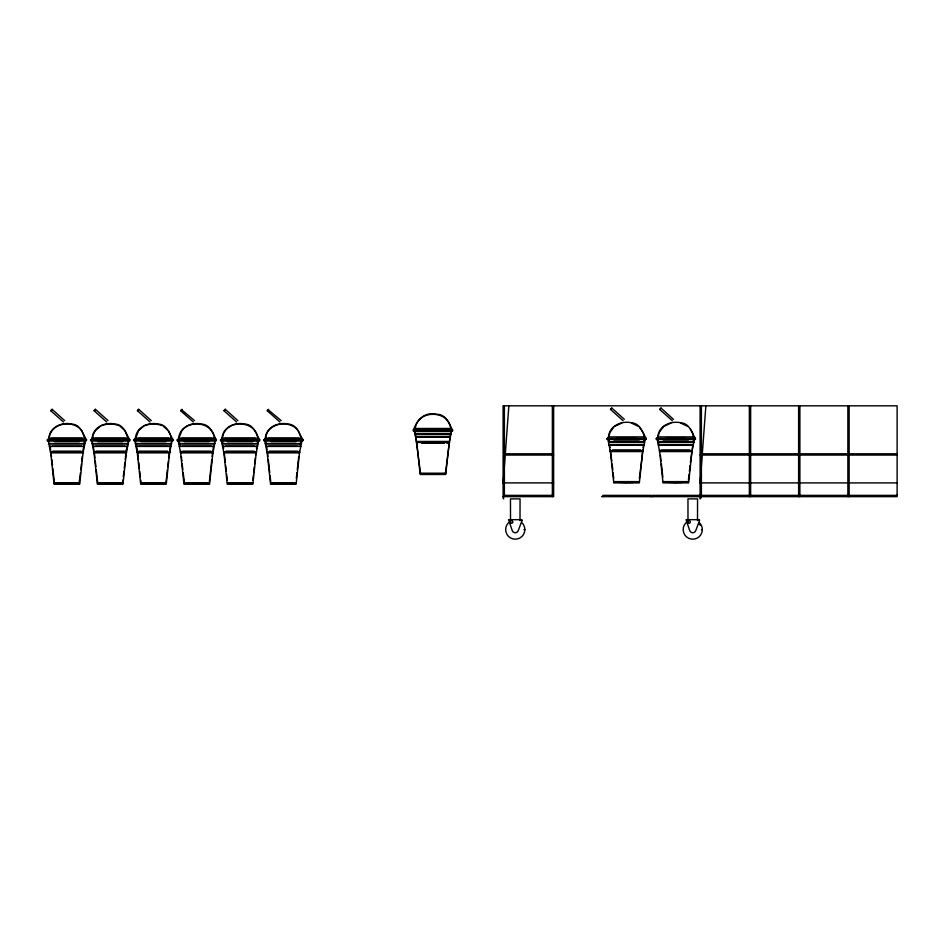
<?xml version="1.0" encoding="UTF-8"?>
<svg xmlns="http://www.w3.org/2000/svg" width="945" height="945" viewBox="0 0 945 945"><rect width="100%" height="100%" fill="white"/><g stroke="black" fill="none" stroke-linecap="round" stroke-linejoin="round"><path stroke-width="1.42" d="M503.106 483.533L508.859 405.818M700.103 483.533L705.868 405.818M82.747 452.147L84.235 443.548M84.908 440.039L83.951 443.347M126.039 452.147L127.847 443.347L127.244 443.347M128.107 441.185L128.201 440.039M169.781 451.155L170.206 446.418M213.074 451.155L213.298 446.099M256.579 448.78L256.591 446.099M257.406 443.548L258.079 440.039M300.085 446.418L300.699 443.548M301.372 440.039L300.415 443.347M414.938 430.341L420.49 473.197L420.808 473.835L431.688 474.154L445.119 473.835L445.438 473.197L450.989 430.341M643.084 447.505L643.675 444.823L609.43 444.823L610.033 447.505M643.911 442.272L644.584 438.763L645.86 438.763L644.266 437.086L643.38 433.117M692.224 448.686L692.933 444.823L658.677 444.823L658.452 442.272M693.157 442.272L693.831 438.763M48.207 440.358L50.723 452.856L54.089 484.171L79.675 484.171L83.042 452.856L85.546 440.358M91.5 440.358L94.016 452.856L97.382 484.171L122.968 484.171L126.335 452.856L128.839 440.358M134.792 440.358L137.308 452.856L140.675 484.171L166.261 484.171L169.627 452.856L172.132 440.358M178.085 440.358L180.601 452.856L183.968 484.171L209.554 484.171L212.92 452.856L215.425 440.358M221.378 440.358L223.894 452.856L227.261 484.171L252.847 484.171L256.213 452.856L258.717 440.358M264.671 440.358L267.187 452.856L270.553 484.171L296.139 484.171L299.506 452.856L302.01 440.358M414.288 430.66L416.804 443.158L420.171 474.473L445.756 474.473L449.123 443.158L451.639 430.66M607.883 439.082L610.387 451.58L613.766 482.895L639.34 482.895L642.718 451.58L645.222 439.082M657.129 439.082L659.645 451.58L663.012 482.895L688.598 482.895L691.964 451.58L694.469 439.082M80.49 472.642L79.037 483.533L54.727 483.533L79.037 483.533M80.809 469.712L81.459 463.865M81.778 460.936L82.262 456.541M122.968 479.965L122.33 483.533L98.02 483.533L122.33 483.533M123.287 477.036L123.937 471.177M124.267 468.247L124.905 462.4M125.236 459.471L125.886 453.612M165.942 482.895L167.395 469.712M167.702 466.924L168.364 460.936M168.694 458.006L169.332 452.147M209.377 481.537L211.822 459.471M212.141 456.541L212.625 452.147M252.811 480.32L253.378 475.17M253.662 472.642L254.299 466.783M254.63 463.865L255.28 458.006M255.599 455.077L255.918 452.147M296.305 478.501L296.954 472.642M297.273 469.712L298.726 456.541M639.352 478.69L642.872 449.879M688.432 480.154L689.082 474.295M689.413 471.366L690.051 465.507M690.382 462.577L692.118 449.879M48.845 438.185C49.742 427.093 61.779 421.836 71.678 424.021C80.88 424.624 82.617 433.838 86.515 439.72L86.515 440.677L47.25 440.677L48.845 438.185L84.908 438.185M92.137 438.185C93.035 427.093 105.072 421.836 114.971 424.021C124.173 424.624 125.909 433.838 129.808 439.72L129.808 440.677L90.543 440.677L92.137 438.185L128.201 438.185M135.43 438.185C136.328 427.093 148.365 421.836 158.264 424.021C167.466 424.624 169.202 433.838 173.1 439.72L173.1 440.677L133.836 440.677L135.43 438.185L171.494 438.185M178.723 438.185C179.621 427.093 191.658 421.836 201.557 424.021C210.759 424.624 212.495 433.838 216.393 439.72L216.393 440.677L177.128 440.677L178.723 438.185L214.787 438.185M222.016 438.185C222.914 427.093 234.951 421.836 244.849 424.021C254.051 424.624 255.788 433.838 259.686 439.72L259.686 440.677L220.421 440.677L222.016 438.185L258.079 438.185M265.309 438.185C266.207 427.093 278.243 421.836 288.142 424.021C297.344 424.624 299.081 433.838 302.979 439.72L302.979 440.677L263.714 440.677L265.309 438.185L301.372 438.185M415.245 430.979L413.331 430.979L413.331 430.022C417.3 420.36 424.069 411.406 436.484 414.276C446.241 413.993 448.733 423.75 452.596 430.022L452.596 430.979L448.851 430.979M608.521 436.897C609.419 425.817 621.444 420.549 631.355 422.746C640.556 423.348 642.281 432.55 646.179 438.445L646.179 439.401L606.926 439.401L608.521 436.897L644.584 436.897M657.767 436.897C658.665 425.817 670.702 420.549 680.601 422.746C689.803 423.348 691.539 432.55 695.437 438.445L695.437 439.401L656.173 439.401L657.767 436.897L693.831 436.897M84.589 438.362L86.184 440.039L47.569 440.039L49.164 438.362C50.274 422.935 72.978 419.178 81.518 430.447M125.13 430.79L127.882 438.362L129.477 440.039L90.862 440.039L92.456 438.362L93.047 435.716M179.337 437.039L181.806 430.79M223.221 434.393L222.347 438.362L220.74 440.039L259.367 440.039L257.761 438.362C256.662 421.718 230.226 418.765 223.847 433.188M301.053 438.362L302.66 440.039L264.033 440.039L265.639 438.362C266.738 422.935 289.453 419.178 297.982 430.447M609.726 433.117L608.84 437.086L607.245 438.763L608.521 438.763L609.194 442.272M658.381 435.763L658.972 433.117M299.211 452.147L299.104 451.155M63.421 421.99L50.817 410.78L51.325 410.095M64.709 420.631L52.093 409.315L51.597 410.012M106.714 421.99L94.11 410.78L94.783 409.894L95.398 409.315L108.025 420.549M95.41 409.327L94.11 410.78M137.391 410.768L138.691 409.315L151.294 420.631M138.702 409.327L137.462 410.744L150.019 421.99M193.312 421.99L180.696 410.78L181.546 409.717L194.587 420.631M181.995 409.327L180.755 410.744M236.604 421.99L223.989 410.78L224.497 410.095M237.88 420.631L225.276 409.315L224.768 410.012M279.897 421.99L267.281 410.78L268.132 409.717L281.173 420.631M268.581 409.327L267.281 410.78M610.482 409.492L611.769 408.039L624.35 419.308M611.758 408.122L610.553 409.468L623.098 420.714M672.356 420.714L659.74 409.504L660.248 408.807L661.028 408.039L673.501 419.391M661.004 408.122L659.799 409.468M295.501 483.533L271.191 483.533L284.622 483.852L295.501 483.533L295.82 482.895M93.342 434.393L95.221 430.79L100.253 426.325M138.513 430.79L135.749 438.362L134.155 440.039L172.781 440.039L170.572 438.362M610.352 431.912L613.529 427.4M659.598 431.912L663.591 426.502L670.903 423.1M414.512 429.254L413.65 430.341L452.277 430.341L450.67 428.664C449.371 409.528 416.556 409.528 415.257 428.664L414.512 429.254L451.415 429.254M658.098 437.086L656.491 438.763L657.767 438.763L658.133 442.059L693.476 442.059M138.82 430.447L143.545 426.325M182.113 430.447C190.654 419.178 213.369 422.935 214.468 438.362L216.074 440.039L177.447 440.039L179.054 438.362M224.048 410.744L225.276 409.315M614.345 426.502L621.656 423.1M214.113 443.548L213.83 443.347M52.093 409.315L50.817 410.78M65.595 483.852L68.158 483.852M108.899 483.852L111.451 483.852M141.313 483.533L165.623 483.533L141.313 483.533L140.675 479.965M184.606 483.533L208.916 483.533L184.606 483.533L183.153 472.642M238.778 483.852L252.209 483.533L227.899 483.533L241.329 483.852M282.071 483.852L284.622 483.852M431.688 474.154L434.239 474.154M619.837 482.411L625.472 482.482M669.084 482.411L674.73 482.482M101.398 425.604C106.939 423.549 113.4 423.549 118.952 425.604M144.691 425.604C150.231 423.549 156.705 423.549 162.245 425.604M523.908 529.708L524.853 529.59M701.403 529.708L702.348 529.59M66.835 483.367L66.055 483.391M110.128 483.367L109.348 483.391M153.421 483.367L152.641 483.391M196.714 483.367L195.934 483.391M239.876 483.379L239.227 483.391M283.299 483.367L282.52 483.391M625.271 482.576L633.268 482.411M674.529 482.576L682.514 482.411M414.938 428.475L450.989 428.475M413.331 430.022L414.005 430.022M427.884 430.022L438.043 430.022M451.923 430.022L452.596 430.022M414.926 430.66L413.815 430.979M451.001 430.66L452.112 430.979M419.993 430.979L445.934 430.979M415.032 431.487L450.895 431.487M415.292 433.637L450.635 433.637M414.879 433.849L451.048 433.849M415.268 434.086L450.659 434.086M415.835 436.401L450.092 436.401M415.505 436.708L450.422 436.708M415.883 436.885L450.044 436.885M692.909 437.086L694.256 437.677L693.63 437.677M608.096 437.677L608.722 437.677M617.321 437.677L635.784 437.677M644.384 437.677L645.01 437.677M657.354 437.677L657.98 437.677M666.579 437.677L685.03 437.677M49.164 438.362L49.778 438.362M51.538 438.362L82.215 438.362M92.456 438.362L93.071 438.362M94.831 438.362L125.508 438.362M138.124 438.362L168.801 438.362M181.416 438.362L212.093 438.362M213.865 438.362L214.468 438.362M224.709 438.362L255.386 438.362M265.639 438.362L266.242 438.362M268.002 438.362L298.679 438.362M606.926 438.445L646.179 438.445M656.173 438.445L695.437 438.445M609.832 438.763L643.273 438.763M659.078 438.763L692.531 438.763M57.657 438.964L76.108 438.964M91.712 438.964L92.35 438.964M100.95 438.964L119.401 438.964M144.242 438.964L162.694 438.964M171.293 438.964L171.919 438.964M187.535 438.964L205.986 438.964M230.828 438.964L249.279 438.964M274.121 438.964L292.572 438.964M47.25 439.72L86.515 439.72M90.543 439.72L129.808 439.72M133.836 439.72L173.1 439.72M177.128 439.72L216.393 439.72M220.421 439.72L259.686 439.72M263.714 439.72L302.979 439.72M608.627 439.909L609.241 439.909M613.872 439.909L639.233 439.909M643.876 439.909L644.478 439.909M657.874 439.909L658.488 439.909M663.13 439.909L688.48 439.909M693.122 439.909L693.736 439.909M54.208 441.185L79.557 441.185M97.5 441.185L122.85 441.185M140.793 441.185L166.143 441.185M184.086 441.185L209.436 441.185M222.016 440.039L222.736 441.185M227.379 441.185L252.728 441.185M257.371 441.185L257.985 441.185M266.029 441.185L265.415 441.185L265.994 443.548M270.672 441.185L296.021 441.185M416.651 441.457L449.277 441.457M608.875 442.059L644.23 442.059M416.379 442.449L449.548 442.449M608.474 442.272L644.632 442.272M657.72 442.272L693.89 442.272M608.852 442.508L644.254 442.508M658.11 442.508L693.5 442.508M421.541 443.158L444.386 443.158M446.961 443.158L449.123 443.158M49.813 443.347L49.53 443.548M54.385 443.347L79.38 443.347M93.106 443.347L92.504 443.347L93.626 446.099M97.678 443.347L122.673 443.347M135.796 443.347L136.399 443.347M140.97 443.347L165.966 443.347M170.537 443.347L171.139 443.347L170.005 446.099M179.692 443.347L178.723 440.039M184.263 443.347L209.258 443.347M222.122 441.185L222.985 443.347M227.556 443.347L252.551 443.347M257.123 443.347L257.725 443.347M265.675 443.347L266.277 443.347M270.849 443.347L295.844 443.347M48.797 443.548L84.967 443.548M92.09 443.548L128.26 443.548M135.383 443.548L171.553 443.548M178.676 443.548L214.846 443.548M221.969 443.548L258.139 443.548M265.261 443.548L301.431 443.548M49.187 443.796L84.577 443.796M92.48 443.796L127.87 443.796M135.773 443.796L171.163 443.796M179.066 443.796L214.456 443.796M222.358 443.796L257.749 443.796M265.651 443.796L301.042 443.796M609.088 445.13L644.018 445.13M658.346 445.13L693.264 445.13M609.466 445.308L643.639 445.308M658.724 445.308L692.886 445.308M50.333 446.099L50.569 451.155M52.046 446.099L81.707 446.099M95.339 446.099L125 446.099M136.115 443.548L136.919 446.099M138.631 446.099L168.293 446.099M179.408 443.548L180.212 446.099M181.924 446.099L211.585 446.099M223.504 446.099L223.528 448.78M225.217 446.099L254.878 446.099M266.797 446.099L266.927 449.974M268.51 446.099L298.171 446.099M49.423 446.418L84.341 446.418M92.716 446.418L127.634 446.418M136.009 446.418L170.927 446.418M179.302 446.418L214.22 446.418M222.595 446.418L257.512 446.418M265.888 446.418L300.805 446.418M126.488 449.926L125.933 451.155M612.419 449.879L640.686 449.879M660.047 449.879L659.929 450.871M661.677 449.879L689.933 449.879M609.974 450.871L643.132 450.871M659.22 450.871L692.39 450.871M52.755 451.155L81.01 451.155M96.047 451.155L124.303 451.155M136.34 446.099L137.71 451.155M139.34 451.155L167.596 451.155M181.003 451.155L180.885 452.147M182.633 451.155L210.889 451.155M225.926 451.155L254.181 451.155M269.219 451.155L297.474 451.155M610.387 451.58L642.718 451.58M659.645 451.58L691.964 451.58M50.298 452.147L83.467 452.147M93.59 452.147L126.76 452.147M136.883 452.147L170.053 452.147M180.176 452.147L213.346 452.147M223.469 452.147L256.638 452.147M266.762 452.147L299.931 452.147M50.723 452.856L83.042 452.856M94.016 452.856L126.335 452.856M137.308 452.856L169.627 452.856M180.601 452.856L212.92 452.856M223.894 452.856L256.213 452.856M267.187 452.856L299.506 452.856M504.382 453.789L552.352 453.789M701.391 453.789L749.361 453.789M750.637 453.789L798.608 453.789M799.883 453.789L847.866 453.789M849.142 453.789L897.112 453.789M553.64 455.065L503.106 455.065L503.106 498.239L503.744 498.889M700.103 455.065L897.112 455.065M420.171 473.197L445.756 473.197M420.808 473.835L445.119 473.835M613.766 481.619L639.34 481.619M663.012 481.619L688.598 481.619M623.405 482.257L629.701 482.257M664.063 482.257L663.331 481.619M672.663 482.257L678.947 482.257M54.089 482.895L79.675 482.895M97.382 482.895L122.968 482.895M140.675 482.895L166.261 482.895M183.968 482.895L209.554 482.895M227.261 482.895L252.847 482.895M270.553 482.895L296.139 482.895M503.744 482.895L553.64 482.895M700.753 482.895L897.277 482.919M152.192 483.852L154.744 483.852M195.485 483.852L198.037 483.852M504.382 495.369L552.352 495.369M700.103 495.369L652.133 495.369L652.133 496.645M701.391 495.369L749.361 495.369M750.637 495.369L798.608 495.369M799.883 495.369L847.866 495.369M849.142 495.369L897.112 495.369M503.106 496.645L553.64 496.645L553.64 405.818M601.611 496.645L897.112 496.645L897.112 405.818L503.106 405.818L503.106 453.789M282.26 483.391L281.492 483.367M238.967 483.391L238.199 483.367M195.674 483.391L194.906 483.367M152.381 483.391L151.613 483.367M109.088 483.391L108.439 483.379M65.796 483.391L65.028 483.367M700.103 482.895L700.753 483.533L700.753 498.239L700.103 498.889L700.103 405.818M680.707 423.1L688.007 426.502M631.449 423.1L638.761 426.502M163.39 426.325L168.423 430.79L170.301 434.393M120.098 426.325L124.811 430.447M690.441 429.172L692.638 433.117L693.512 437.086M639.576 427.4L642.754 431.912M298.301 430.79L300.758 437.039M81.837 430.79L84.294 437.039M610.234 449.879L611.817 461.113M137.155 451.155L137.592 452.147M170.596 435.716L171.175 438.362M660.413 455.254L661.063 461.113M661.394 464.042L662.847 477.225M612.136 464.042L612.785 469.901M613.104 472.831L613.754 478.69M267.47 452.147L267.955 456.541M268.286 459.471L269.738 472.642M270.069 475.571L270.707 481.43M224.178 452.147L225.312 462.4M225.642 465.318L226.28 471.177M226.611 474.106L227.296 480.32M181.369 456.541L181.865 460.936M182.184 463.865L182.834 469.712M137.757 453.612L138.407 459.471M138.726 462.4L139.387 468.377M139.695 471.177L140.356 477.083M94.299 452.147L94.949 458.006M95.268 460.936L95.917 466.783M96.248 469.712L97.701 482.895M51.006 452.147L51.491 456.541M51.821 459.471L52.471 465.318M52.79 468.247L54.408 482.895M135.43 440.039L135.537 441.185M93.437 446.418L93.862 451.155M849.142 405.818L849.142 496.645M847.866 405.818L847.866 496.645M799.883 405.818L799.883 496.645M798.608 405.818L798.608 496.645M750.637 405.818L750.637 496.645M749.361 405.818L749.361 496.645M701.391 405.818L701.391 496.645M697.505 520.636L697.552 498.889L687.96 498.889L687.995 520.636M694.953 439.401L656.657 439.401M650.857 496.645L650.857 495.369L602.886 495.369L602.886 496.645M645.707 439.401L607.399 439.401M552.352 405.818L552.352 496.645M520.01 520.636L520.057 498.889L510.465 498.889L510.513 520.636M504.382 405.818L504.382 496.645M302.494 440.677L264.198 440.677M259.202 440.677L220.906 440.677M215.909 440.677L177.613 440.677M172.616 440.677L134.32 440.677M129.323 440.677L91.027 440.677M86.03 440.677L47.734 440.677M699.536 522.798A9.592 9.592 0 0 1 698.922 536.937A9.592 9.592 0 0 1 684.889 535.094A9.592 9.592 0 0 1 687.96 521.274M698.863 523.483A8.635 8.635 0 0 1 700.233 525.266M522.042 522.798A9.592 9.592 0 0 1 522.042 536.37A9.592 9.592 0 0 1 508.481 536.37A9.592 9.592 0 0 1 508.481 522.798M521.971 520.636L518.344 530.417A3.201 3.201 0 0 1 512.166 530.417L508.54 519.667L521.971 519.667L521.971 520.636M699.465 520.636L695.839 530.417A3.201 3.201 0 0 1 689.661 530.417L686.035 519.667L699.465 519.667L699.465 520.636M688.385 523.093A1.276 1.276 0 0 0 690.311 521.983A1.276 1.276 0 0 0 688.385 520.884A1.276 1.276 0 0 0 688.385 523.093M510.891 523.093A1.276 1.276 0 0 0 512.816 521.983A1.276 1.276 0 0 0 510.891 520.884A1.276 1.276 0 0 0 510.891 523.093"/></g></svg>
